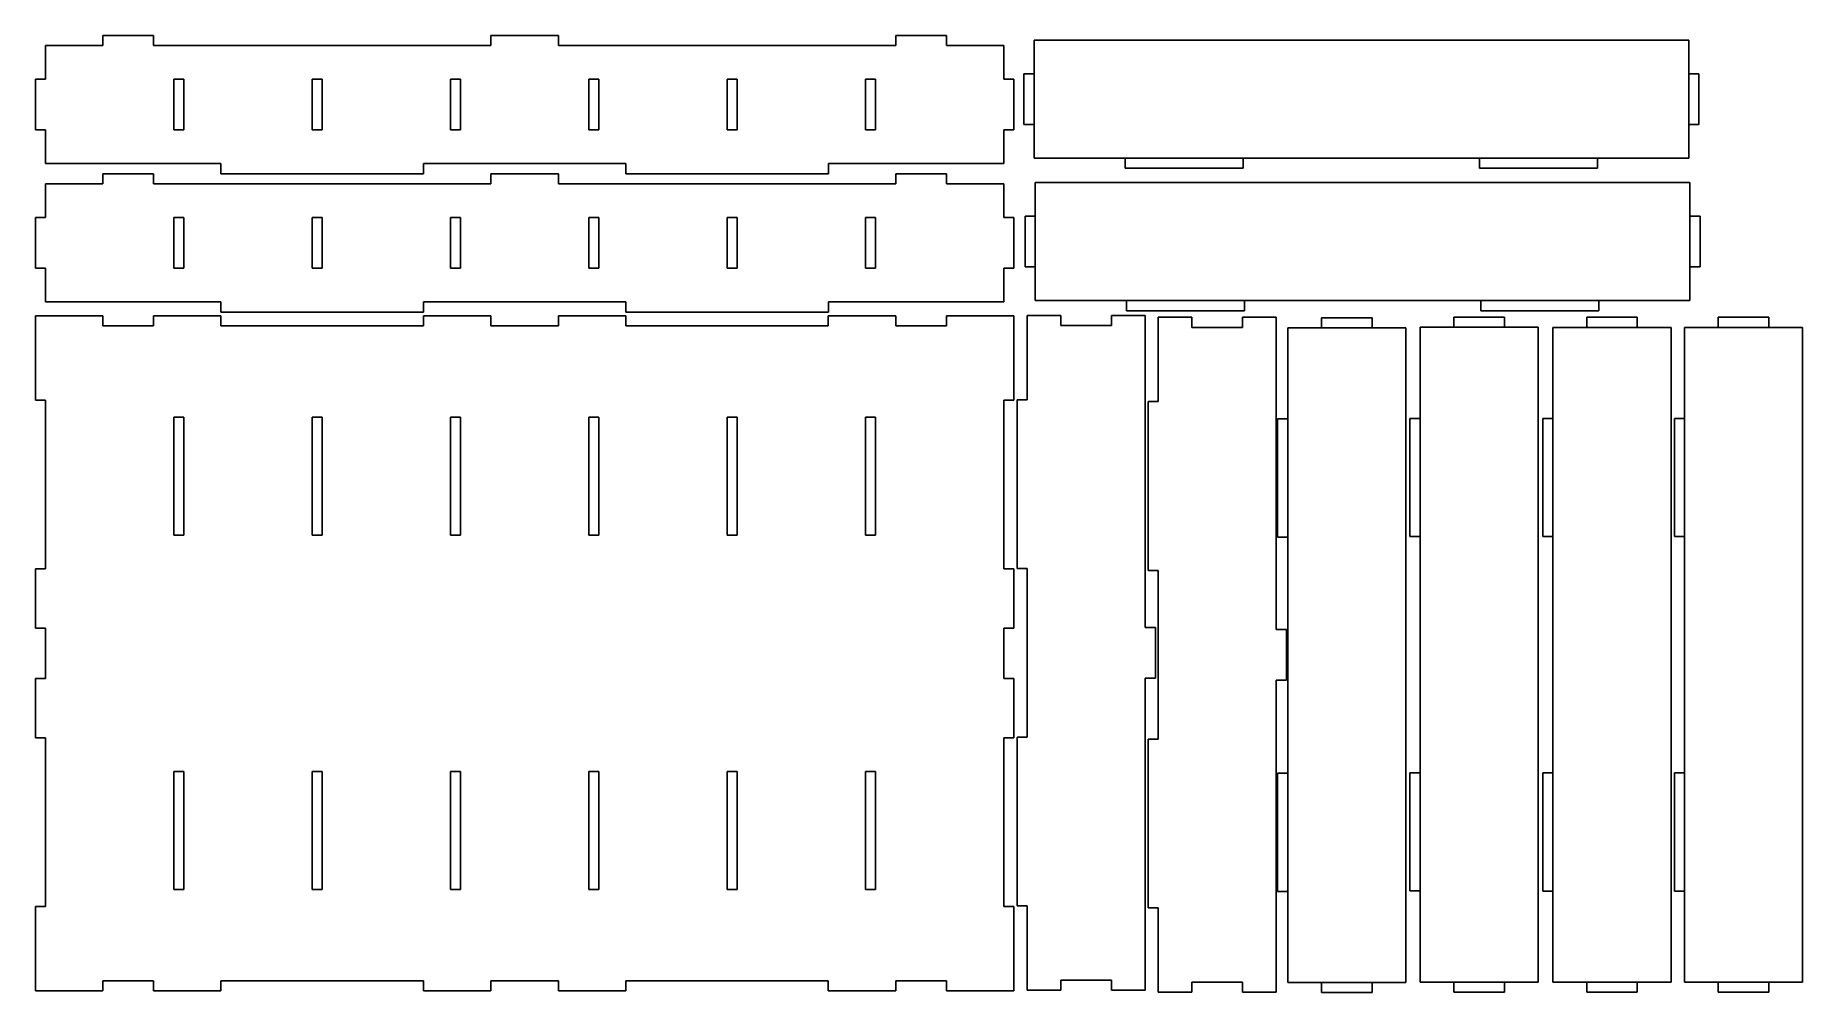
# Model space of a CAD drawing. Header units: millimetres. Extents: x 0 to 524, y 0 to 284.
import ezdxf

# ---------------------------------------------------------------- set-up
doc = ezdxf.new("R2010")
doc.units = ezdxf.units.MM
doc.layers.add('VISIBLE', color=7, linetype='Continuous', true_color=0xffffff)

msp = doc.modelspace()

# ---------------------------------------------------------------- linework, layer by layer
at = {"layer": 'VISIBLE'}
for p, q in [((20.26, 283.55), (35.26, 283.55)), ((20.26, 280.55), (20.26, 283.55)), ((35.26, 283.55), (35.26, 280.55)), ((155.26, 283.55), (135.26, 283.55)), ((135.26, 283.55), (135.26, 280.55)), ((155.26, 280.55), (155.26, 283.55)), ((255.26, 283.55), (255.26, 280.55)), ((270.26, 283.55), (255.26, 283.55)), ((270.26, 280.55), (270.26, 283.55)), ((3.26, 280.55), (3.26, 270.55)), ((20.26, 280.55), (3.26, 280.55)), ((55.26, 280.55), (35.26, 280.55)), ((135.26, 280.55), (55.26, 280.55)), ((235.26, 280.55), (155.26, 280.55)), ((255.26, 280.55), (235.26, 280.55)), ((287.26, 280.55), (270.26, 280.55)), ((287.26, 280.55), (287.26, 270.55)), ((490.23, 282.16), (296.23, 282.16)), ((296.23, 282.16), (296.23, 247.16)), ((490.23, 282.16), (490.23, 247.16)), ((0.26, 255.55), (0.26, 270.55)), ((3.26, 270.55), (0.26, 270.55)), ((41.26, 270.55), (44.26, 270.55)), ((41.26, 270.55), (41.26, 255.55)), ((44.26, 270.55), (44.26, 255.55)), ((82.26, 270.55), (85.26, 270.55)), ((82.26, 270.55), (82.26, 255.55)), ((85.26, 270.55), (85.26, 255.55)), ((123.26, 270.55), (123.26, 255.55)), ((123.26, 270.55), (126.26, 270.55)), ((126.26, 270.55), (126.26, 255.55)), ((167.26, 270.55), (164.26, 270.55)), ((164.26, 270.55), (164.26, 255.55)), ((167.26, 270.55), (167.26, 255.55)), ((208.26, 270.55), (205.26, 270.55)), ((205.26, 270.55), (205.26, 255.55)), ((208.26, 270.55), (208.26, 255.55)), ((249.26, 270.55), (246.26, 270.55)), ((246.26, 270.55), (246.26, 255.55)), ((249.26, 270.55), (249.26, 255.55)), ((287.26, 270.55), (290.26, 270.55)), ((290.26, 255.55), (290.26, 270.55)), ((293.23, 272.16), (293.23, 257.16)), ((293.23, 272.16), (296.23, 272.16)), ((493.23, 272.16), (490.23, 272.16)), ((493.23, 272.16), (493.23, 257.16)), ((293.23, 257.16), (296.23, 257.16)), ((493.23, 257.16), (490.23, 257.16)), ((0.26, 255.55), (3.26, 255.55)), ((3.26, 255.55), (3.26, 245.55)), ((41.26, 255.55), (44.26, 255.55)), ((82.26, 255.55), (85.26, 255.55)), ((123.26, 255.55), (126.26, 255.55)), ((167.26, 255.55), (164.26, 255.55)), ((208.26, 255.55), (205.26, 255.55)), ((249.26, 255.55), (246.26, 255.55)), ((290.26, 255.55), (287.26, 255.55)), ((287.26, 255.55), (287.26, 245.55)), ((490.23, 247.16), (296.23, 247.16)), ((323.23, 247.16), (323.23, 244.16)), ((358.23, 247.16), (358.23, 244.16)), ((428.23, 247.16), (428.23, 244.16)), ((463.23, 247.16), (463.23, 244.16)), ((3.26, 245.55), (55.26, 245.55)), ((20.26, 242.55), (35.26, 242.55)), ((20.26, 239.55), (20.26, 242.55)), ((35.26, 242.55), (35.26, 239.55)), ((55.26, 245.55), (55.26, 242.55)), ((115.26, 242.55), (55.26, 242.55)), ((115.26, 245.55), (175.26, 245.55)), ((115.26, 245.55), (115.26, 242.55)), ((155.26, 242.55), (135.26, 242.55)), ((135.26, 242.55), (135.26, 239.55)), ((155.26, 239.55), (155.26, 242.55)), ((175.26, 245.55), (175.26, 242.55)), ((235.26, 242.55), (175.26, 242.55)), ((235.26, 245.55), (235.26, 242.55)), ((235.26, 245.55), (287.26, 245.55)), ((255.26, 242.55), (255.26, 239.55)), ((270.26, 242.55), (255.26, 242.55)), ((270.26, 239.55), (270.26, 242.55)), ((358.23, 244.16), (323.23, 244.16)), ((463.23, 244.16), (428.23, 244.16)), ((3.26, 239.55), (3.26, 229.55)), ((20.26, 239.55), (3.26, 239.55)), ((55.26, 239.55), (35.26, 239.55)), ((135.26, 239.55), (55.26, 239.55)), ((235.26, 239.55), (155.26, 239.55)), ((255.26, 239.55), (235.26, 239.55)), ((287.26, 239.55), (270.26, 239.55)), ((287.26, 239.55), (287.26, 229.55)), ((490.6, 239.94), (296.6, 239.94)), ((296.6, 239.94), (296.6, 204.94)), ((490.6, 239.94), (490.6, 204.94)), ((0.26, 214.55), (0.26, 229.55)), ((3.26, 229.55), (0.26, 229.55)), ((41.26, 229.55), (44.26, 229.55)), ((41.26, 229.55), (41.26, 214.55)), ((44.26, 229.55), (44.26, 214.55)), ((82.26, 229.55), (85.26, 229.55)), ((82.26, 229.55), (82.26, 214.55)), ((85.26, 229.55), (85.26, 214.55)), ((123.26, 229.55), (123.26, 214.55)), ((123.26, 229.55), (126.26, 229.55)), ((126.26, 229.55), (126.26, 214.55)), ((167.26, 229.55), (164.26, 229.55)), ((164.26, 229.55), (164.26, 214.55)), ((167.26, 229.55), (167.26, 214.55)), ((208.26, 229.55), (205.26, 229.55)), ((205.26, 229.55), (205.26, 214.55)), ((208.26, 229.55), (208.26, 214.55)), ((249.26, 229.55), (246.26, 229.55)), ((246.26, 229.55), (246.26, 214.55)), ((249.26, 229.55), (249.26, 214.55)), ((287.26, 229.55), (290.26, 229.55)), ((290.26, 214.55), (290.26, 229.55)), ((293.6, 229.94), (293.6, 214.94)), ((293.6, 229.94), (296.6, 229.94)), ((493.6, 229.94), (490.6, 229.94)), ((493.6, 229.94), (493.6, 214.94)), ((293.6, 214.94), (296.6, 214.94)), ((493.6, 214.94), (490.6, 214.94)), ((0.26, 214.55), (3.26, 214.55)), ((3.26, 214.55), (3.26, 204.55)), ((41.26, 214.55), (44.26, 214.55)), ((82.26, 214.55), (85.26, 214.55)), ((123.26, 214.55), (126.26, 214.55)), ((167.26, 214.55), (164.26, 214.55)), ((208.26, 214.55), (205.26, 214.55)), ((249.26, 214.55), (246.26, 214.55)), ((290.26, 214.55), (287.26, 214.55)), ((287.26, 214.55), (287.26, 204.55)), ((3.26, 204.55), (55.26, 204.55)), ((55.26, 204.55), (55.26, 201.55)), ((115.26, 204.55), (175.26, 204.55)), ((115.26, 204.55), (115.26, 201.55)), ((175.26, 204.55), (175.26, 201.55)), ((235.26, 204.55), (235.26, 201.55)), ((235.26, 204.55), (287.26, 204.55)), ((490.6, 204.94), (296.6, 204.94)), ((323.6, 204.94), (323.6, 201.94)), ((358.6, 204.94), (358.6, 201.94)), ((428.6, 204.94), (428.6, 201.94)), ((463.6, 204.94), (463.6, 201.94)), ((0.25, 175.43), (0.25, 200.43)), ((0.25, 200.43), (20.25, 200.43)), ((20.25, 200.43), (20.25, 197.43)), ((35.25, 200.43), (35.25, 197.43)), ((35.25, 200.43), (55.25, 200.43)), ((55.25, 197.43), (55.25, 200.43)), ((115.26, 201.55), (55.26, 201.55)), ((115.25, 200.43), (135.25, 200.43)), ((115.25, 197.43), (115.25, 200.43)), ((135.25, 200.43), (135.25, 197.43)), ((155.25, 200.43), (175.25, 200.43)), ((155.25, 200.43), (155.25, 197.43)), ((175.25, 197.43), (175.25, 200.43)), ((235.26, 201.55), (175.26, 201.55)), ((235.25, 197.43), (235.25, 200.43)), ((235.25, 200.43), (255.25, 200.43)), ((255.25, 200.43), (255.25, 197.43)), ((270.25, 200.43), (270.25, 197.43)), ((270.25, 200.43), (290.25, 200.43)), ((290.25, 175.43), (290.25, 200.43)), ((294.18, 200.57), (304.18, 200.57)), ((294.18, 200.57), (294.18, 175.57)), ((304.18, 200.57), (304.18, 197.57)), ((319.18, 200.57), (319.18, 197.57)), ((319.18, 200.57), (329.18, 200.57)), ((358.6, 201.94), (323.6, 201.94)), ((329.18, 200.57), (329.18, 108.07)), ((333, 200), (343, 200)), ((333, 200), (333, 175)), ((343, 200), (343, 197)), ((358, 200), (358, 197)), ((358, 200), (368, 200)), ((368, 200), (368, 107.5)), ((396.39, 199.88), (381.39, 199.88)), ((381.39, 199.88), (381.39, 196.88)), ((396.39, 199.88), (396.39, 196.88)), ((435.62, 200.03), (420.62, 200.03)), ((420.62, 200.03), (420.62, 197.03)), ((463.6, 201.94), (428.6, 201.94)), ((435.62, 200.03), (435.62, 197.03)), ((475, 200), (460, 200)), ((460, 200), (460, 197)), ((475, 200), (475, 197)), ((514, 200), (499, 200)), ((499, 200), (499, 197)), ((514, 200), (514, 197)), ((20.25, 197.43), (35.25, 197.43)), ((55.25, 197.43), (115.25, 197.43)), ((135.25, 197.43), (155.25, 197.43)), ((175.25, 197.43), (235.25, 197.43)), ((255.25, 197.43), (270.25, 197.43)), ((319.18, 197.57), (304.18, 197.57)), ((358, 197), (343, 197)), ((371.39, 2.88), (371.39, 196.88)), ((406.39, 196.88), (371.39, 196.88)), ((406.39, 2.88), (406.39, 196.88)), ((410.62, 3.03), (410.62, 197.03)), ((445.62, 197.03), (410.62, 197.03)), ((445.62, 3.03), (445.62, 197.03)), ((450, 3), (450, 197)), ((485, 197), (450, 197)), ((485, 3), (485, 197)), ((489, 3), (489, 197)), ((524, 197), (489, 197)), ((524, 3), (524, 197)), ((0.25, 175.43), (3.25, 175.43)), ((3.25, 125.43), (3.25, 175.43)), ((290.25, 175.43), (287.25, 175.43)), ((287.25, 125.43), (287.25, 175.43)), ((294.18, 175.57), (291.18, 175.57)), ((291.18, 125.57), (291.18, 175.57)), ((333, 175), (330, 175)), ((330, 125), (330, 175)), ((41.25, 170.43), (41.25, 135.43)), ((41.25, 170.43), (44.25, 170.43)), ((44.25, 170.43), (44.25, 135.43)), ((82.25, 170.43), (82.25, 135.43)), ((82.25, 170.43), (85.25, 170.43)), ((85.25, 170.43), (85.25, 135.43)), ((123.25, 170.43), (123.25, 135.43)), ((123.25, 170.43), (126.25, 170.43)), ((126.25, 170.43), (126.25, 135.43)), ((164.25, 170.43), (164.25, 135.43)), ((167.25, 170.43), (164.25, 170.43)), ((167.25, 170.43), (167.25, 135.43)), ((208.25, 170.43), (205.25, 170.43)), ((205.25, 170.43), (205.25, 135.43)), ((208.25, 170.43), (208.25, 135.43)), ((249.25, 170.43), (246.25, 170.43)), ((246.25, 170.43), (246.25, 135.43)), ((249.25, 170.43), (249.25, 135.43)), ((371.39, 169.88), (368.39, 169.88)), ((368.39, 134.88), (368.39, 169.88)), ((410.62, 170.03), (407.62, 170.03)), ((407.62, 135.03), (407.62, 170.03)), ((450, 170), (447, 170)), ((447, 135), (447, 170)), ((489, 170), (486, 170)), ((486, 135), (486, 170)), ((41.25, 135.43), (44.25, 135.43)), ((82.25, 135.43), (85.25, 135.43)), ((123.25, 135.43), (126.25, 135.43)), ((167.25, 135.43), (164.25, 135.43)), ((208.25, 135.43), (205.25, 135.43)), ((249.25, 135.43), (246.25, 135.43)), ((371.39, 134.88), (368.39, 134.88)), ((410.62, 135.03), (407.62, 135.03)), ((450, 135), (447, 135)), ((489, 135), (486, 135)), ((0.25, 125.43), (3.25, 125.43)), ((0.25, 107.93), (0.25, 125.43)), ((290.25, 125.43), (287.25, 125.43)), ((290.25, 107.93), (290.25, 125.43)), ((294.18, 125.57), (291.18, 125.57)), ((294.18, 125.57), (294.18, 75.57)), ((333, 125), (330, 125)), ((333, 125), (333, 75)), ((0.25, 107.93), (3.25, 107.93)), ((3.25, 92.93), (3.25, 107.93)), ((290.25, 107.93), (287.25, 107.93)), ((287.25, 92.93), (287.25, 107.93)), ((329.18, 108.07), (332.18, 108.07)), ((332.18, 108.07), (332.18, 100.57)), ((368, 107.5), (371, 107.5)), ((371, 107.5), (371, 100)), ((332.18, 93.07), (332.18, 100.57)), ((371, 92.5), (371, 100)), ((0.25, 75.43), (0.25, 92.93)), ((0.25, 92.93), (3.25, 92.93)), ((290.25, 92.93), (287.25, 92.93)), ((290.25, 75.43), (290.25, 92.93)), ((329.18, 93.07), (329.18, 0.57)), ((329.18, 93.07), (332.18, 93.07)), ((368, 92.5), (368, 0)), ((368, 92.5), (371, 92.5)), ((0.25, 75.43), (3.25, 75.43)), ((3.25, 25.43), (3.25, 75.43)), ((3.25, 25.43), (3.25, 75.43)), ((287.25, 25.43), (287.25, 75.43)), ((290.25, 75.43), (287.25, 75.43)), ((291.18, 25.57), (291.18, 75.57)), ((294.18, 75.57), (291.18, 75.57)), ((330, 25), (330, 75)), ((333, 75), (330, 75)), ((41.25, 65.43), (44.25, 65.43)), ((41.25, 30.43), (41.25, 65.43)), ((44.25, 30.43), (44.25, 65.43)), ((82.25, 30.43), (82.25, 65.43)), ((82.25, 65.43), (85.25, 65.43)), ((85.25, 30.43), (85.25, 65.43)), ((123.25, 65.43), (126.25, 65.43)), ((123.25, 30.43), (123.25, 65.43)), ((126.25, 30.43), (126.25, 65.43)), ((167.25, 65.43), (164.25, 65.43)), ((164.25, 30.43), (164.25, 65.43)), ((167.25, 30.43), (167.25, 65.43)), ((208.25, 65.43), (205.25, 65.43)), ((205.25, 30.43), (205.25, 65.43)), ((208.25, 30.43), (208.25, 65.43)), ((246.25, 30.43), (246.25, 65.43)), ((249.25, 65.43), (246.25, 65.43)), ((249.25, 30.43), (249.25, 65.43)), ((371.39, 64.88), (368.39, 64.88)), ((368.39, 29.88), (368.39, 64.88)), ((410.62, 65.03), (407.62, 65.03)), ((407.62, 30.03), (407.62, 65.03)), ((450, 65), (447, 65)), ((447, 30), (447, 65)), ((489, 65), (486, 65)), ((486, 30), (486, 65)), ((41.25, 30.43), (44.25, 30.43)), ((82.25, 30.43), (85.25, 30.43)), ((123.25, 30.43), (126.25, 30.43)), ((167.25, 30.43), (164.25, 30.43)), ((208.25, 30.43), (205.25, 30.43)), ((249.25, 30.43), (246.25, 30.43)), ((371.39, 29.88), (368.39, 29.88)), ((410.62, 30.03), (407.62, 30.03)), ((450, 30), (447, 30)), ((489, 30), (486, 30)), ((0.25, 0.43), (0.25, 25.43)), ((0.25, 25.43), (3.25, 25.43)), ((290.25, 25.43), (287.25, 25.43)), ((290.25, 0.43), (290.25, 25.43)), ((294.18, 25.57), (291.18, 25.57)), ((294.18, 25.57), (294.18, 0.57)), ((333, 25), (330, 25)), ((333, 25), (333, 0)), ((0.25, 0.43), (20.25, 0.43)), ((20.25, 3.43), (35.25, 3.43)), ((20.25, 0.43), (20.25, 3.43)), ((35.25, 0.43), (35.25, 3.43)), ((35.25, 0.43), (55.25, 0.43)), ((55.25, 3.43), (115.25, 3.43)), ((55.25, 3.43), (55.25, 0.43)), ((115.25, 3.43), (115.25, 0.43)), ((115.25, 0.43), (135.25, 0.43)), ((135.25, 3.43), (155.25, 3.43)), ((135.25, 0.43), (135.25, 3.43)), ((155.25, 0.43), (155.25, 3.43)), ((155.25, 0.43), (175.25, 0.43)), ((175.25, 3.43), (235.25, 3.43)), ((175.25, 3.43), (175.25, 0.43)), ((235.25, 3.43), (235.25, 0.43)), ((235.25, 0.43), (255.25, 0.43)), ((255.25, 0.43), (255.25, 3.43)), ((255.25, 3.43), (270.25, 3.43)), ((270.25, 0.43), (270.25, 3.43)), ((270.25, 0.43), (290.25, 0.43)), ((294.18, 0.57), (304.18, 0.57)), ((304.18, 0.57), (304.18, 3.57)), ((319.18, 3.57), (304.18, 3.57)), ((319.18, 0.57), (319.18, 3.57)), ((319.18, 0.57), (329.18, 0.57)), ((333, 0), (343, 0)), ((343, 0), (343, 3)), ((358, 3), (343, 3)), ((358, 0), (358, 3)), ((358, 0), (368, 0)), ((406.39, 2.88), (371.39, 2.88)), ((381.39, -0.12), (381.39, 2.88)), ((396.39, -0.12), (396.39, 2.88)), ((445.62, 3.03), (410.62, 3.03)), ((420.62, 0.03), (420.62, 3.03)), ((435.62, 0.03), (420.62, 0.03)), ((435.62, 0.03), (435.62, 3.03)), ((485, 3), (450, 3)), ((460, 0), (460, 3)), ((475, 0), (460, 0)), ((475, 0), (475, 3)), ((524, 3), (489, 3)), ((499, 0), (499, 3)), ((514, 0), (499, 0)), ((514, 0), (514, 3)), ((396.39, -0.12), (381.39, -0.12))]:
    msp.add_line(p, q, dxfattribs=at)

doc.saveas('drawing.dxf')
